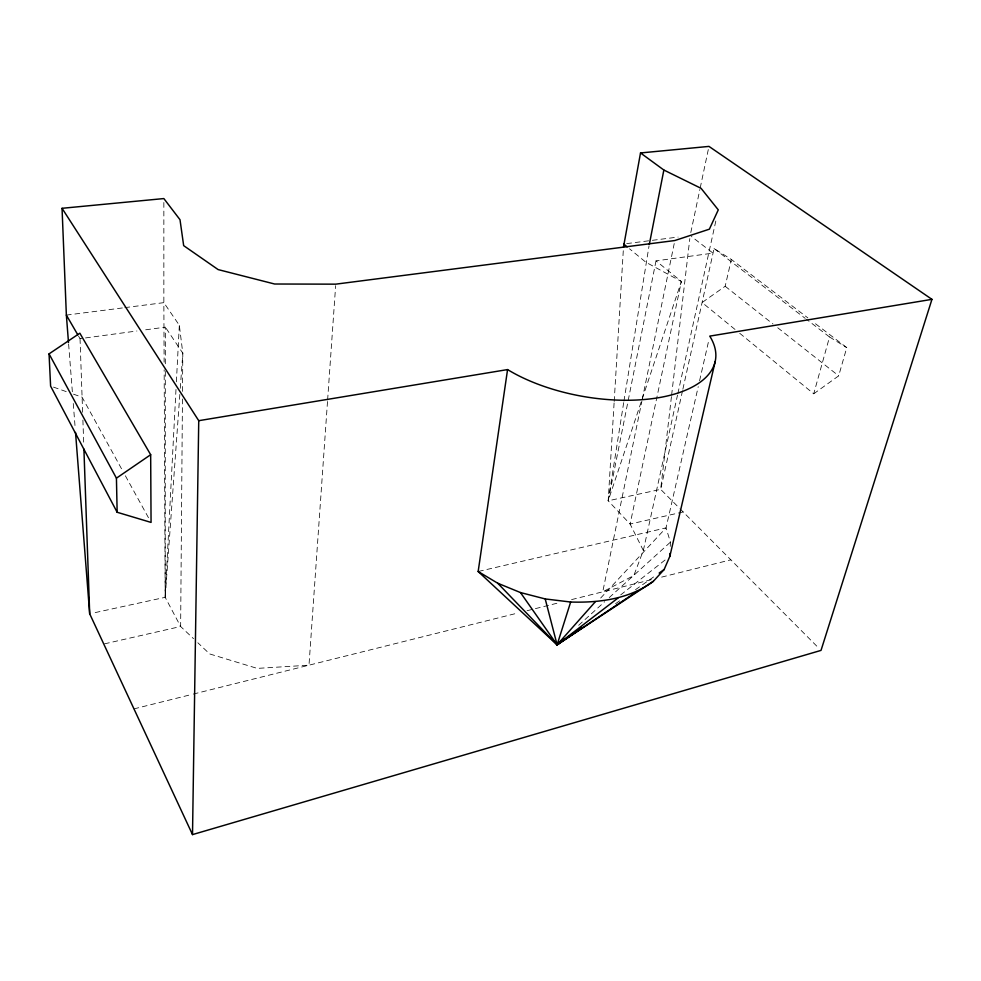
<?xml version="1.0" encoding="UTF-8"?>
<svg xmlns="http://www.w3.org/2000/svg" width="981" height="981" viewBox="0 0 981 981"><rect width="100%" height="100%" fill="white"/><g stroke="black" fill="none" stroke-linecap="round" stroke-linejoin="round"><path stroke-width="0.74" stroke-dasharray="4.91 3.68" d="M165.323 371.419L165.188 597.331L180.639 626.503L193.539 638.692M165.323 363.779L165.348 327.151L142.895 330.18M182.441 399.022L180.639 626.503L103.778 644.014M182.503 391.394L182.809 353.221L179.327 325.263L163.852 302.651L163.852 201.62M670.268 546.38L670.44 542.15L666.038 527.876L698.239 386.661M175.991 389.457L165.188 597.331L92.655 613.137M176.384 381.817L179.327 325.263M614.094 402.97L608.195 500.788L630.109 524.05L643.34 550.5L633.836 575.504L602.751 591.825L641.881 401.155M614.192 401.437L623.413 248.585M327.507 401.511L308.99 665.179L257.23 668.392L209.676 653.947L197.843 642.763M327.617 399.99L335.649 285.679M179.842 394.423L165.188 597.331L164.158 369.837M180.271 388.317L182.809 353.221L165.348 327.151M671.445 396.643L660.667 489.36L678.889 507.655M671.617 395.122L689.815 238.555M623.683 402.639L608.195 500.788L660.667 489.36L682.543 390.708M623.928 401.131L649.042 245.863M656.019 260.848L608.195 500.788L681.378 281.486L656.019 260.848L713.04 253.135L691.372 236.446M642.187 399.659L674.229 243.533M690.796 232.546L699.882 189.48M700.189 187.996L708.65 147.898M643.34 550.5L677.515 395.122M677.846 393.626L716.302 218.824M682.874 389.212L714.058 248.549L731.336 259.45L807.89 317.93M699.588 380.714L709.079 339.095M735.002 329.42L702.089 302.528L725.18 286.268L731.336 259.45M739.699 333.258L813.727 393.786L829.534 336.974L806.443 319.291M813.727 393.786L838.681 375.846L846.762 347.63L812.746 321.645M600.679 598.042L666.038 527.876L478.164 571.506M578.643 625.314L604.713 601.696M609.238 597.588L670.44 542.15M620.691 594.891L667.472 558.14M615.602 603.671L620.581 600.176M635.516 589.667L655.431 575.663M133.968 708.883L191.81 694.438M193.294 694.07L518.176 612.941M527.079 610.709L559.722 602.567M571.592 599.599L652.806 579.317M661.648 577.11L730.845 559.832M683.168 511.959L630.109 524.05L681.378 281.486L645.841 262.221L629.52 248.794M78.517 336.054L80.037 338.678L136.911 330.989M66.365 315.097L123.361 307.826M124.857 307.629L163.852 302.651L164.121 362.197M626.712 243.607L650.881 240.529M652.39 240.333L678.079 237.059M53.477 387.115L67.787 392.155M73.501 394.178L82.097 397.207L122.453 470.463M829.534 336.974L846.762 347.63M714.058 248.549L805.217 318.359M725.18 286.268L772.967 323.988M777.749 327.764L838.681 375.846M679.956 508.722L818.865 648.233M125.384 475.797L149.59 519.758M68.621 344.049L72.435 392.817M73.268 403.485L75.169 427.863M80.037 338.678L82.625 412.449M82.894 420.076L83.753 444.479"/><path stroke-width="1.47" d="M640.519 152.95L708.969 146.402L931.95 299.352L821.023 650.391L192.509 834.598L198.738 420.69L62.048 208.303L163.852 198.567L180.001 219.707L183.668 245.642L218.138 269.591L274.631 284.012L335.747 284.159L674.854 240.529L709.373 229.174L718.276 209.86L701.072 188.327L663.855 170.032L640.519 152.95L623.499 247.053M931.95 299.352L709.754 336.127A123.876 58.394 9.8 0 1 658.018 397.808A123.876 58.394 9.8 0 1 507.569 369.579L478.164 571.506L557.11 644.811L653.334 581.316L664.137 569.544L669.864 556.264L669.986 553.443M649.324 244.379L663.855 170.032M669.864 556.264L715.198 361.511M478.164 571.506L497.723 583.229L557.11 644.811L570.66 602.027C599.342 602.935 629.753 598.937 653.334 581.316M497.723 583.229L520.457 592.549L557.11 644.811L595.418 601.647M520.457 592.549L545.215 598.937L557.11 644.811L559.182 642.592M637.797 590.942L557.11 644.811L561.647 640.703M573.296 633.432L557.11 644.811L564.308 639.158M557.11 644.811L618.189 597.87M577.024 630.808L582.003 627.313M659.158 573.039L664.137 569.544M117.144 512.266L116.432 478.164L150.669 454.718L79.841 333.209L49.05 353.871L50.607 386.109L117.144 512.266L151.062 522.419L150.669 454.718M198.738 420.69L507.569 369.579M545.215 598.937L570.66 602.027M623.683 243.999L627.19 246.869M62.048 208.303L66.365 315.097L77.757 334.742M49.05 353.871L116.432 478.164M75.525 432.437L89.688 613.787L192.509 834.598M66.365 315.097L68.498 342.528M83.912 449.065L89.688 613.787"/></g></svg>
